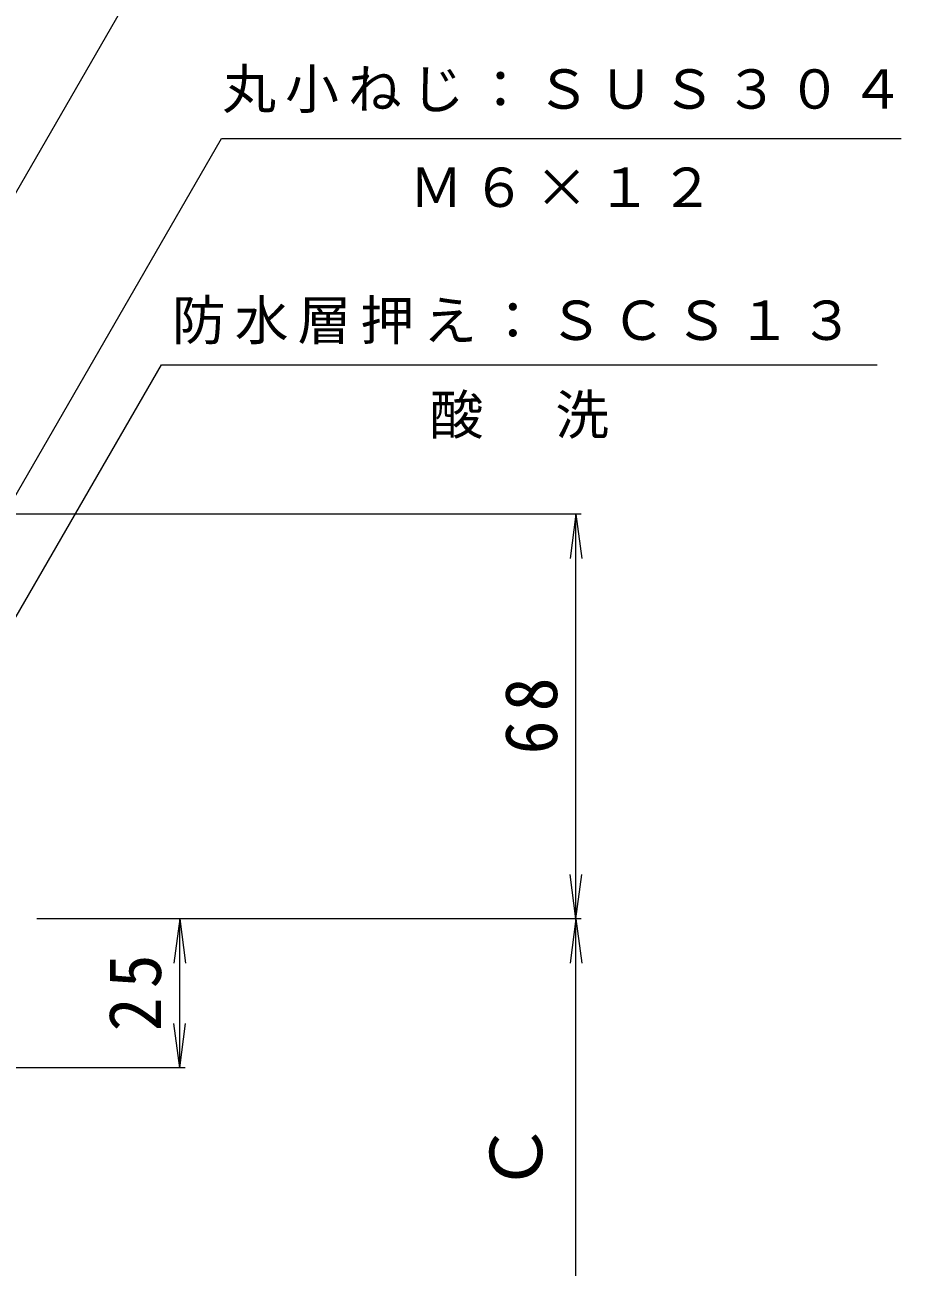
# Model space of a CAD drawing. Units: millimetres, scale not verified. Extents: x -285 to 224, y -347 to 406.
# Drawn here: x 48.1 to 195, y -58.6 to 149.7 of the extents above; entities that cross this region are included whole.
import ezdxf
from ezdxf.enums import TextEntityAlignment as Align

# ---------------------------------------------------------------- set-up
doc = ezdxf.new("R2010")
doc.units = ezdxf.units.MM
doc.header["$LTSCALE"] = 3
doc.layers.add('0-4_その他', color=7, linetype='Continuous', lineweight=9)
doc.layers.add('0-5_寸法', color=7, linetype='Continuous', lineweight=9)
doc.styles.add('ＭＳ ゴシック', font='')
doc.styles.get('ＭＳ ゴシック').set_extended_font_data('MS Gothic')

msp = doc.modelspace()

# ---------------------------------------------------------------- linework, layer by layer
at = {"layer": '0-4_その他'}
for p, q in [((141.36, 67.679), (3.784, 67.679)), ((140.46, 67.679), (139.481, 60.243)), ((140.46, -0.177), (140.46, 67.679)), ((140.46, 67.679), (141.439, 60.243)), ((140.46, -0.177), (139.481, 7.259)), ((140.46, -0.177), (141.439, 7.259)), ((141.36, -0.177), (50.089, -0.177)), ((74.062, -0.177), (73.083, -7.613)), ((74.062, -25.177), (74.062, -0.177)), ((74.062, -0.177), (75.041, -7.613)), ((140.46, -0.177), (139.481, -7.613)), ((140.46, -80.177), (140.46, -0.177)), ((140.46, -0.177), (141.439, -7.613)), ((74.062, -25.177), (73.083, -17.741)), ((74.062, -25.177), (75.041, -17.741)), ((74.962, -25.177), (7.089, -25.177))]:
    msp.add_line(p, q, dxfattribs=at)
at = {"layer": '0-5_寸法'}
for p, q in [((10.589, 8.579), (81.072, 130.659)), ((81.072, 130.659), (194.995, 130.659)), ((19.589, 3.679), (70.972, 92.677)), ((70.972, 92.677), (190.951, 92.677))]:
    msp.add_line(p, q, dxfattribs=at)
msp.add_lwpolyline([(-2.981, 35.679), (71.05, 164.028), (182.166, 164.028)], dxfattribs=at)

# ---------------------------------------------------------------- texts
at = {"layer": '0-4_その他', "color": 2, "style": 'ＭＳ ゴシック'}
msp.add_text('Ｃ', height=8.798, rotation=90, dxfattribs=at).set_placement((137.46, -46.177), align=Align.BOTTOM_LEFT)
at = {"layer": '0-4_その他', "color": 2, "char_height": 8.798, "attachment_point": 7, "rotation": 90, "style": 'ＭＳ ゴシック'}
for s, insert in [('\\T1.27;\\W0.95;68', (137.46, 27.376)), ('\\T1.27;\\W0.95;25', (71.062, -19.052))]:
    msp.add_mtext(s, dxfattribs=dict(at, insert=insert))
at = {"layer": '0-5_寸法', "char_height": 6.598, "attachment_point": 7, "style": 'ＭＳ ゴシック'}
for s, insert in [('\\T1.17;丸小ねじ：ＳＵＳ３０４', (81.201, 134.896)), ('\\T1.17;Ｍ６×１２', (112.533, 119.053)), ('\\T1.17;防水層押え：ＳＣＳ１３', (72.753, 96.134)), ('\\T1.17;酸\u3000洗', (115.961, 80.291))]:
    msp.add_mtext(s, dxfattribs=dict(at, insert=insert))

doc.saveas('drawing.dxf')
